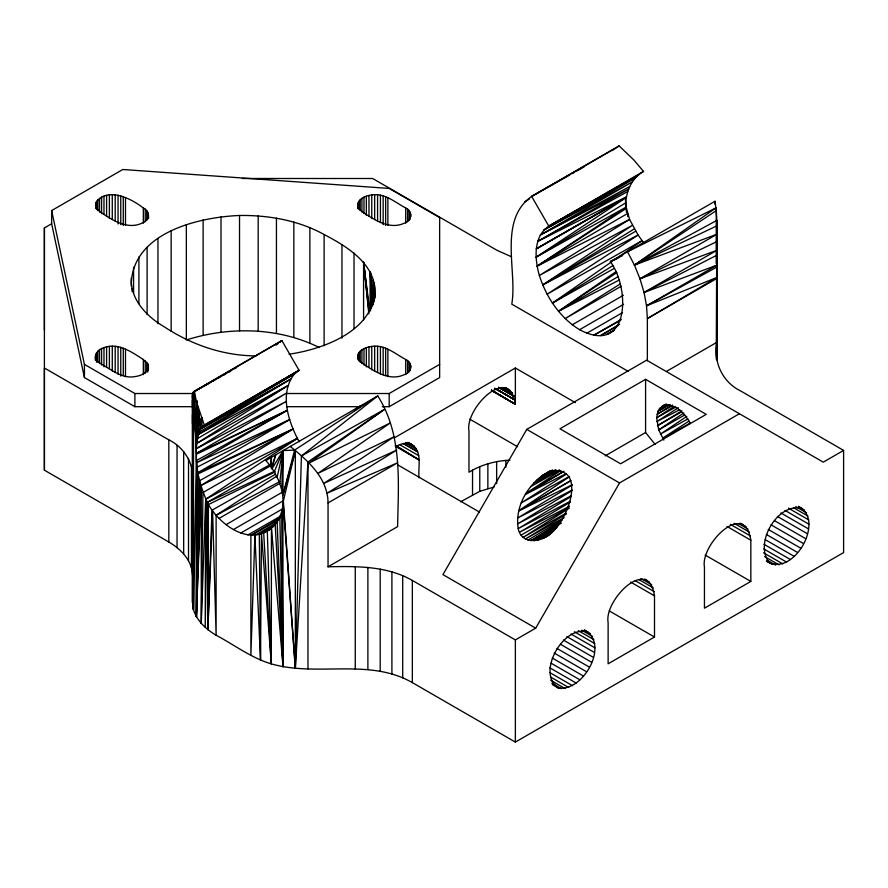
<?xml version="1.0" encoding="UTF-8"?>
<svg xmlns="http://www.w3.org/2000/svg" width="888" height="888" viewBox="0 0 888 888"><rect width="100%" height="100%" fill="white"/><g stroke="black" fill="none" stroke-linecap="round" stroke-linejoin="round"><path stroke-width="1.33" d="M192.463 574.98C192.119 560.317 180.764 548.984 168.82 542.013L44.4 470.185L44.4 227.939L51.648 223.754L51.648 210.578L122.788 169.497L389.188 188.434L439.649 217.56L439.649 377.567L389.188 406.693L382.284 406.693M192.463 488.511C196.181 468.786 187.024 448.718 168.82 439.849L44.4 368.009L44.4 470.185M192.463 423.698L192.463 414.729M192.463 406.882L192.463 400.277M192.463 397.946L192.552 394.05L194.428 391.109L281.896 340.604L299.045 370.318L294.328 374.048L200.1 429.193C191.719 453.535 197.591 481.784 208.369 504.562C220.102 524.786 248.518 545.998 270.862 528.693L263.669 532.789L271.317 663.88C317.393 677.167 369.019 657.731 412.343 682.617L515.362 742.091L843.6 552.58L843.6 450.405L740.592 390.931C722.388 382.062 713.231 361.993 716.938 342.269L666.555 371.351M279.92 342.135L281.896 340.604L193.529 391.952L196.415 446.342L194.428 391.109L201.287 427.683L294.328 374.048C279.676 392.785 287.701 419.214 297.369 438.383L205.672 499.256L201.265 623.443L201.287 487.157L196.415 616.683L196.415 455.333L193.462 609.568L192.463 602.275L192.552 394.05L193.462 609.568C196.925 620.956 206.171 629.303 216.117 635.242C234.41 644.91 251.249 657.941 271.317 663.88L271.428 527.594C292.208 509.401 281.896 478.221 265.867 460.55L377.766 395.948C402.686 434.898 398.357 482.672 397.613 526.628L328.049 566.788L328.049 502.93C327.905 478.221 308.014 460.783 290.298 446.453M216.284 379.098L193.529 391.952L196.326 448.673L286.58 393.029L196.537 443.523L196.57 400.688L201.01 428.038L197.58 405.161L204.307 425.019L200.1 429.193L196.57 400.688L196.47 445.121M295.338 450.727L283.361 501.032L295.338 668.387L295.338 450.727L282.928 495.005L283.139 450.582L294.605 450.083L377.766 395.948L301.409 455.977L295.338 668.387L283.161 503.496M374.192 300.81C380.486 267.033 349.717 247.896 324.12 234.532C298.412 220.302 268.664 215.118 239.527 215.473C197.491 217.227 130.725 233.222 131.269 286.214M626.484 212.421L625.452 199.978M716.172 263.325L716.25 210.634L714.984 201.265L610.356 261.66C630.635 288.855 629.381 355.977 579.575 329.703C559.873 317.604 546.264 297.247 539.36 275.458C534.72 259.252 532.922 236.83 548.795 226.129L643.534 171.428L633.732 159.873L619.114 145.91L531.646 196.415C497.835 220.357 517.526 270.884 511.788 304.151L628.171 371.351M716.938 278.41L647.363 318.57L716.938 277.433L646.531 305.849L716.938 265.135L716.938 255.167L644.055 292.474L646.531 305.849L647.363 318.57L647.363 360.695M715.883 210.722L715.883 207.947L627.516 251.759L634.421 265.09L716.938 234.243L716.938 241.558L639.982 278.777L644.055 292.474L716.938 265.135M196.37 454.29L287.39 410.312L196.892 462.615L289.61 419.647L198.068 472.527L292.973 429.093L200.788 485.558L196.415 616.683L196.681 460.384L287.39 410.312L196.359 453.368L193.529 391.952L193.462 609.568L193.162 392.296L210.012 382.75M370.218 310.123L370.363 272.35L373.371 303.607M716.239 359.007L716.86 220.379L716.25 210.634L634.421 265.09L639.982 278.777L716.938 250.283L644.055 292.474M196.415 616.683L198.246 473.781L292.973 429.093L199.589 480.686L196.415 616.683L197.303 467.066L289.61 419.647M277.689 522.111L254.9 535.298L260.517 660.062L261.461 533.633L271.317 663.88L267.31 530.758L271.428 527.594L283.017 666.677L282.917 506.482M627.683 216.605L627.705 213.842M201.265 623.443L202.964 492.529L297.369 438.383L299.367 441.713M254.9 535.298L250.882 655.311L250.882 535.364L280.419 517.637M281.729 489.244L283.139 450.582L271.883 468.964L275.668 454.889L271.328 468.109L271.406 457.364L270.196 466.378M714.862 204.018L714.984 201.265M295.338 668.387L307.97 461.938L384.671 409.279L301.409 455.977M625.64 208.169C625.141 193.939 630.535 178.699 643.534 171.428M715.706 210.711L715.883 207.947L634.421 265.09L716.938 225.818L716.86 220.379L634.421 265.09M626.04 207.959L626.251 205.195M279.764 483.483L283.139 450.582L274.07 472.283M588 631.979C563.447 624.475 535.897 673.182 558.319 688.034C583.272 692.085 610.3 644.089 584.404 629.903M767.243 561.605C793.273 577.533 826.007 520.412 798.467 506.304M95.726 202.841L96.082 207.836L100.522 212.143C112.221 220.146 127.672 230.192 142.269 223.01C149.406 220.89 150.583 210.878 143.334 208.025C131.824 198.812 107.048 186.092 95.726 202.841L95.726 208.336M148.496 369.885L147.774 363.803L143.334 359.507C131.968 352.247 118.259 342.313 103.974 347.652C98.257 349.106 93.973 354.423 95.482 360.417M148.496 367.133C147.419 373.515 140.071 375.924 134.477 376.69C121.578 378.821 111.033 369.264 100.522 363.625L97.147 360.894L95.482 357.675M357.742 204.506C358.819 198.124 366.167 195.726 371.761 194.949C384.659 192.818 395.204 202.386 405.716 208.025C412.964 210.878 411.777 220.89 404.639 223.01C390.054 230.192 374.603 220.146 362.903 212.143L359.518 209.413L357.742 204.506L357.742 208.636M357.742 355.988C358.819 349.606 366.167 347.208 371.761 346.431C384.659 344.3 395.204 353.868 405.716 359.507C412.964 362.36 411.777 372.372 404.639 374.492C390.054 381.674 374.603 371.628 362.903 363.625L359.518 360.894L357.742 355.988L357.742 358.741M277.045 477.578L283.139 450.582M282.928 495.005L294.605 450.083M843.6 450.405L823.265 462.149L646.653 360.184L526.773 429.392L442.934 574.614L535.697 628.171L619.535 482.95L739.415 413.741M550.394 470.918C529.57 481.107 514.452 505.239 518.215 528.638C521.123 544.61 541.491 542.59 550.715 533.455M550.527 533.477L542.302 538.295C566.688 531.868 591.885 459.185 546.93 472.927M275.968 345.188L277.944 343.667M612.043 150.56L619.114 145.91M354.989 409.856L360.606 405.86L354.889 409.69M384.671 409.279L309.068 462.992L390.232 422.966L317.993 473.348L394.305 436.663L323.765 483.427L396.781 450.038L327.006 493.251L397.613 462.77L328.049 502.93M613.919 268.609L552.436 303.063L611.455 261.971M614.862 259.607L642.102 240.637L643.556 242.491M616.117 271.584L558.519 311.266L619.502 279.92M683.782 412.998L658.707 429.892L663.847 440.093M569.596 476.634L518.759 510.7L570.718 480.697M686.846 416.372L660.417 434.099L687.845 418.958M616.916 272.527L558.519 311.266L617.77 276.823M627.583 213.475L537.14 266.123L626.495 208.28L629.57 219.425L537.14 266.123L626.384 206.971L536.119 257.165L626.384 197.458L536.33 248.84L626.484 196.803L537.751 241.37L628.682 188.978L540.359 234.987L632.312 181.94L544.078 229.859L637.517 176.024L548.795 226.129L531.646 196.415L614.807 148.562M673.726 406.604L656.665 417.749L658.707 429.892L684.803 414.94M561.016 470.485L526.251 493.14L563.958 471.284L525.341 494.494L566.344 473.504M270.474 465.845L207.248 502.353L207.881 629.681L212.598 510.977L216.117 635.242L216.117 515.284L276.346 476.401M688.988 421.123L662.581 438.173L690.231 423.11M678.421 407.692L656.798 421.6L679.753 409.723M566.533 474.003L521.256 502.897L569.452 476.445M196.537 443.523L288.001 385.57L197.88 434.665L196.57 400.688L197.047 438.794L288.001 385.57M569.275 508.18L523.11 537.351L566.011 513.209M620.035 284.082L565.201 318.581L621.101 286.302M560.195 522.266L530.824 540.703L559.407 524.197M552.436 303.063L613.086 265.501M561.005 523.021L558.652 524.475L561.027 523.143M634.254 228.96L542.723 284.904L638.095 235.043L642.102 240.637L547.119 294.194L638.095 235.043L629.57 219.425L539.36 275.458L632.3 225.386L542.723 284.904L635.697 231.246M572.283 490.465L517.471 523.964L570.984 495.915M566.378 514.019L525.352 538.983L564.08 517.671M557.553 526.429L534.054 540.714L556.632 527.827M536.119 257.165L626.051 202.664M681.94 410.867L657.486 425.685L681.385 411.921M571.239 496.459L518.215 528.638L570.24 501.298M668.609 404.795L658.03 411.188L656.665 417.749L675.879 407.037M572.449 484.937L517.504 518.104L572.094 490.098M273.615 526.129L260.539 533.977L273.626 526.462M619.646 324.164L600.632 335.586L618.559 325.297M197.88 434.665L290.609 379.176L200.1 429.193M273.571 525.929L259.296 534.454L260.517 660.062M666.5 404.495L659.507 408.669L658.03 411.188L670.207 404.762M570.485 501.986L519.491 532.301L569.552 506.238M554.445 530.136L537.873 539.982L552.181 531.812M672.36 405.228L657.076 414.252L672.56 405.339M614.418 330.269L606.715 334.399L613.908 330.281M527.883 540.104L562.271 519.835M299.045 370.318L201.287 427.683L201.587 416.971L202.064 426.717L299.045 370.318L204.307 425.019M547.496 472.716L549.85 471.339L542.879 475.302L550.038 471.328M267.31 530.758L270.896 528.671M552.558 470.518L538.339 478.787L554.156 470.351M556.11 470.118L533.988 482.994L559.362 469.907M570.718 480.708L518.67 511L572.349 484.726M524.741 201.765L529.492 199.001M639.982 278.777L716.938 234.243M666.167 404.151L659.507 408.669L666.733 404.628M547.352 535.331L549.739 533.943M290.609 379.176L198.59 432.367L196.57 400.688M196.359 453.368L286.369 401.354L196.326 448.673M286.913 393.517L389.188 393.517L439.649 364.38M219.125 518.381L279.776 483.372M226.207 524.586L283.294 491.63M572.283 324.775L623.432 295.249M233.5 529.503L283.45 500.666M579.575 329.703L623.587 304.295M394.228 437.939L515.362 368.009L575.324 402.63M240.792 533.011L282.417 508.979M586.868 333.2L622.544 312.598M395.837 446.586C401.198 443.179 408.957 441.725 414.13 446.264C422.111 454.634 417.926 467.532 419.025 477.733M247.874 534.987L281.174 515.762M621.311 319.38L593.95 335.176L620.612 320.357M509.945 460.195C495.582 460.761 481.252 464.668 468.975 472.238L468.975 431.046C464.646 408.88 509.201 363.27 515.362 404.262L491.43 390.454M645.587 379.343L559.951 428.782L620.612 463.791L706.238 414.363L645.587 379.343L645.587 432.512L655.111 444.377M460.65 501.764L479.764 491.341L494.139 486.979M605.15 455.866L645.587 432.512M521.123 535.098L568.753 507.592M328.049 566.788C356.499 566.178 386.846 565.834 412.343 580.441L515.362 639.915L535.697 628.171M654.5 637.029L608.125 663.813L608.125 622.61C603.796 600.443 648.34 554.834 654.5 595.837L654.5 637.029L609.312 610.944M750.837 581.418L704.45 608.191L704.45 566.999C700.133 544.832 744.677 499.223 750.837 540.215L750.837 581.418L705.239 555.1M548.795 226.129L639.216 174.414M536.33 248.84L626.406 197.136M212.421 381.396L214.818 380.031M217.227 378.665L219.636 377.3M223.243 375.258L225.652 373.892M228.061 372.527L230.469 371.173M544.078 229.859L635.342 178.1M275.313 474.392L211.977 510.212L207.881 629.681L208.369 504.562L275.302 471.828M218.681 377.744L227.073 373.016M229.459 371.661L231.857 370.307M234.254 368.953L236.652 367.599M530.58 486.746L559.429 470.462M531.646 196.415L569.819 174.947M572.205 173.604L574.591 172.261M576.978 170.918L584.138 166.9M537.751 241.37L627.672 191.508M250.882 535.364L278.588 519.957M541.869 475.89L552.536 469.963M646.531 305.849L716.938 267.011M666.222 404.184L663.802 405.516C675.69 402.952 685.159 414.185 690.376 423.465M536.297 480.452L555.555 469.874M540.359 234.987L629.636 186.547M269.941 464.801L205.672 499.256L205.206 627.15L207.248 502.353L273.682 471.672M216.117 515.284L279.887 481.574M622.632 255.533L610.356 261.66L617.882 258.153M200.788 485.558L297.369 438.383M319.369 347.563C278.51 327.239 229.448 326.296 186.347 339.971L186.347 224.62M289.066 354.179C325.319 349.051 380.108 328.438 374.192 282.906L374.47 296.625M242.324 178.499L372.638 178.499L497.058 250.338L511.499 256.787M51.648 210.578L84.427 364.38L134.887 393.517L192.94 393.517M51.648 223.754L84.427 377.567L134.887 406.693L192.94 406.693M286.913 406.693L360.173 406.693M256.055 355.91C223.321 355.777 191.475 344.766 164.28 326.817C146.82 316.705 130.214 299.556 131.269 277.977M802.064 508.38C777.189 502.242 753.457 544.178 769.641 562.992M505.472 387.512L507.869 388.889M510.467 390.642L505.672 387.867M494.594 388.411L515.04 400.044L496.092 388.678M405.439 442.557L416.228 448.751L405.55 442.49M798.601 506.771L804.584 510.234M795.803 506.604L806.582 512.831M793.628 507.792L808.002 516.095M788.444 508.169L808.813 519.935M785.003 510.4L808.968 524.231M780.929 512.975L808.491 528.882M777.422 516.439L807.37 533.732M774.503 520.668L805.649 538.661M771.039 524.83L803.385 543.5M768.287 529.459L800.632 548.14M766.322 534.443L797.48 552.425M740.969 523.465L743.356 524.841M740.004 523.165L745.942 526.595M738.527 523.598L748.04 529.093M765.245 539.649L794.005 556.243M734.121 523.321L749.583 532.245M730.302 524.32L750.515 535.997M763.958 544.266L790.309 559.484M727.05 526.484L750.837 540.215M763.747 548.906L786.513 562.06M763.547 552.802L782.716 563.869M764.646 556.598L779.031 564.89M767.165 560.25L775.557 565.09M766.4 560.983L772.394 564.446M526.773 429.392L619.535 482.95M469.752 419.136L517.549 446.731M644.644 579.087L647.019 580.452M408.169 442.823L414.13 446.264L408.191 442.812M644.855 579.464L649.616 582.206M641.003 578.521L651.703 584.704M403.407 443.623L417.771 451.914L403.496 443.412M638.971 579.631L653.246 587.867M399.622 444.644L418.714 455.655M635.164 580.63L654.19 591.608M395.193 446.12L419.025 459.884L395.615 445.487M630.713 582.106L654.5 595.837M397.824 464.946L479.376 512.032M584.526 630.369L590.52 633.821M581.729 630.191L592.518 636.419M578.354 630.691L593.939 639.682M574.37 631.768L594.738 643.523M570.94 633.999L594.905 647.829M566.855 636.563L594.416 652.469M563.347 640.037L593.295 657.331M560.428 644.266L591.586 662.248M556.965 648.418L589.321 667.099M554.212 653.057L586.568 671.739M552.258 658.041L583.405 676.023M551.171 663.236L579.931 679.842M549.883 667.865L576.245 683.083M549.683 672.505L572.438 685.647M550.671 677.089L568.642 687.467M550.582 680.186L564.957 688.489M551.892 683.15L561.482 688.677M552.336 684.581L558.319 688.034M494.805 388.278L515.04 400.044L496.048 388.778M491.43 390.332L515.362 404.262L515.362 368.009M499.833 387.867L514.096 396.292L498.545 387.323L514.096 396.292L499.855 387.845M395.382 445.399L419.025 459.884M363.581 319.991L363.581 262.315L369.852 311.433M368.842 313.841L363.581 262.315L369.319 311.51M363.581 262.315L368.931 311.732M370.596 310.5L370.363 272.35L373.182 304.695M371.328 307.903L370.363 272.35L372.494 305.849M275.158 523.709L283.017 666.677L281.696 511.577M277.1 521.112L283.017 666.677L279.831 516.383M370.363 272.35L371.639 307.614M373.837 300.81L373.193 280.153L373.859 302.142M374.98 297.691L374.969 293.673L374.969 296.37M716.86 220.379L716.916 359.729M716.938 225.818L716.938 359.696M515.362 639.915L515.362 742.091M505.883 460.373L505.883 467.243M496.647 461.66L496.647 483.627M487.867 463.758L487.867 488.478M479.764 466.622L479.764 491.341M472.538 470.185L472.538 494.905M412.343 580.441L412.343 682.617M410.756 213.975L410.756 216.716M410.756 365.456L410.756 368.198M410.156 212.321L410.156 219.192M410.156 363.803L410.156 370.673M409.091 210.756L409.091 220.368M409.091 362.237L409.091 371.85M407.603 209.302L407.603 221.667M407.603 360.783L407.603 373.149M405.716 208.025L405.716 223.132M405.716 359.507L405.716 374.614M402.708 575.69L402.708 677.866M391.908 571.872L391.908 674.048M389.188 393.517L389.188 406.693M387.878 197.724L387.878 225.186M387.878 349.206L387.878 376.667M385.647 196.637L385.647 225.474M385.647 348.118L385.647 375.58M383.15 195.771L383.15 224.609M383.15 347.252L383.15 374.725M380.43 195.16L380.43 222.622M380.43 346.642L380.43 374.103M380.208 569.075L380.208 671.239M377.578 194.816L377.578 220.901M377.578 346.298L377.578 372.394M374.658 194.75L374.658 219.469M374.658 346.231L374.658 370.951M371.761 194.949L371.761 218.304M371.761 346.431L371.761 369.785M368.964 195.438L368.964 216.028M368.964 346.919L368.964 367.51M367.887 567.365L367.887 669.541M366.344 196.17L366.344 215.396M366.344 347.652L366.344 366.877M363.98 197.147L363.98 213.631M363.98 348.629L363.98 365.112M361.916 198.346L361.916 212.077M361.916 349.828L361.916 363.558M360.217 199.711L360.217 210.7M360.217 351.193L360.217 362.182M358.941 201.221L358.941 209.468M358.941 352.703L358.941 360.95M358.108 202.841L358.108 208.336M358.108 354.323L358.108 359.818M355.256 566.788L355.256 668.964M354.023 253.058L354.023 328.582M341.958 244.833L341.958 338.217M324.12 234.532L324.12 345.765M309.879 227.561L309.879 342.923M307.97 461.938L307.97 668.964M293.839 222.044L293.839 337.407M276.446 218.137L276.446 333.488M258.175 215.917L258.175 331.28M239.527 215.473L239.527 330.836M221.001 216.805L221.001 332.168M203.119 219.88L203.119 335.242M192.463 395.26L192.463 602.275M191.475 465.512L191.475 567.687M188.511 458.397L188.511 560.572M183.672 451.648L183.672 553.812M177.045 445.41L177.045 547.574M171.151 230.88L171.151 331.124M168.82 439.849L168.82 542.013M157.953 238.495L157.953 323.643M148.496 215.651L148.496 218.404M148.374 213.975L148.374 218.093M148.374 365.456L148.374 369.575M147.774 212.321L147.774 219.192M147.774 363.803L147.774 372.039M147.108 247.275L147.108 314.563M146.72 210.756L146.72 220.368M146.72 362.237L146.72 371.85M145.221 209.302L145.221 221.667M145.221 360.783L145.221 373.149M143.334 208.025L143.334 223.132M143.334 359.507L143.334 374.614M138.905 256.954L138.905 303.641M134.887 393.517L134.887 406.693M133.577 267.277L133.577 293.373M132.046 288.744L132.046 291.486M125.497 197.724L125.497 225.186M125.497 349.206L125.497 376.667M123.277 196.637L123.277 225.474M123.277 348.118L123.277 375.58M120.768 195.771L120.768 224.609M120.768 347.252L120.768 376.09M118.049 195.16L118.049 223.998M118.049 346.642L118.049 374.103M115.196 194.816L115.196 220.901M115.196 346.298L115.196 372.394M112.277 194.75L112.277 219.469M112.277 346.231L112.277 370.951M109.391 194.949L109.391 218.304M109.391 346.431L109.391 368.409M106.593 195.438L106.593 216.028M106.593 346.919L106.593 367.51M103.974 196.17L103.974 214.03M103.974 347.652L103.974 366.877M101.598 197.147L101.598 213.631M101.598 348.629L101.598 365.112M99.534 198.346L99.534 212.077M99.534 349.828L99.534 363.558M97.835 199.711L97.835 210.7M97.835 351.193L97.835 362.182M96.559 201.221L96.559 209.468M96.559 352.703L96.559 362.315M95.726 354.323L95.726 359.818M84.427 364.38L84.427 377.567M44.4 227.939L44.4 330.114M715.883 207.947L715.717 210.656L715.883 207.947M664.99 404.728L661.449 406.76L664.979 404.728M411.544 444.5L407.969 442.457L411.544 444.5M512.565 393.14L503.008 387.623L512.565 393.14M515.362 404.262L491.641 390.165L515.362 404.262"/></g></svg>
